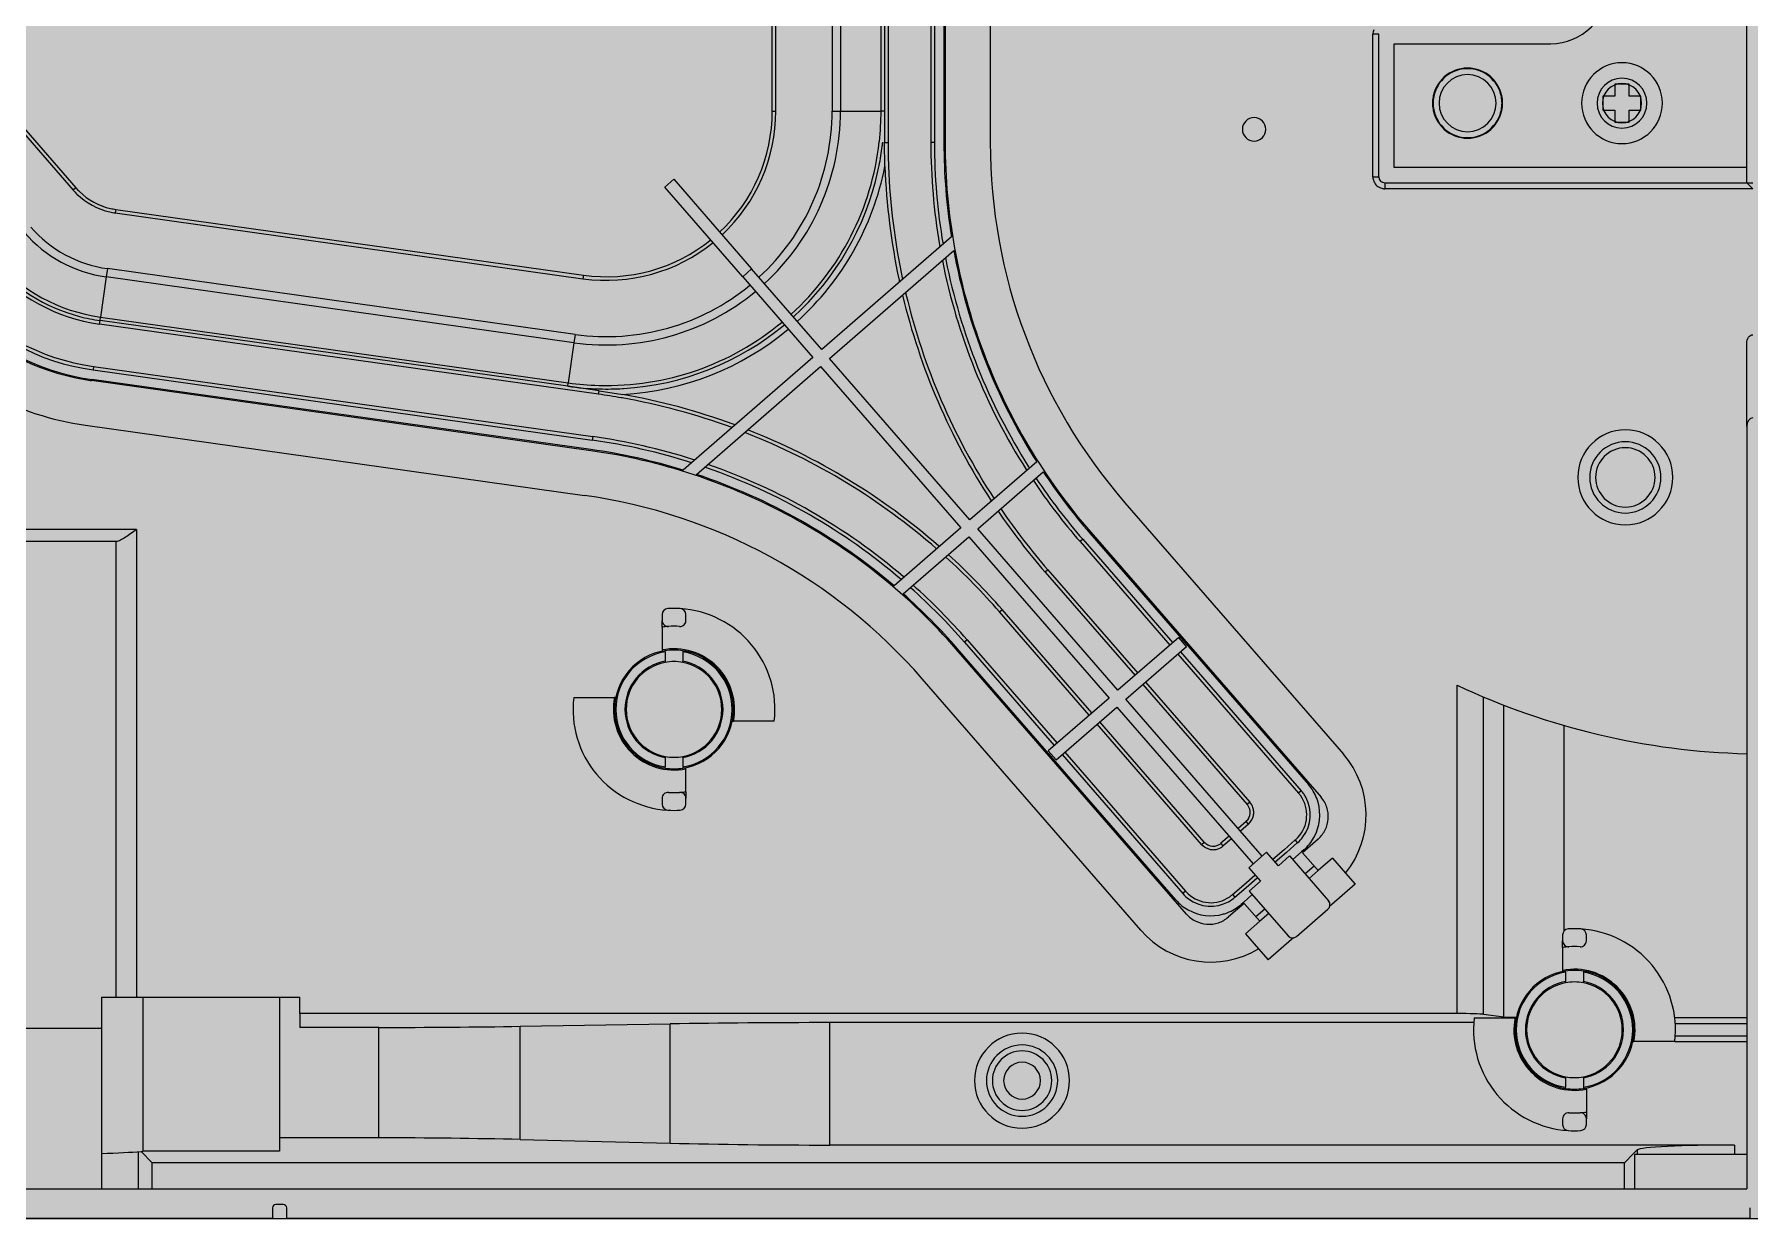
# Model space of a CAD drawing. Header units: millimetres. Extents: x -1070 to 42146, y 1440 to 12921.
# Drawn here: x 764.9 to 909.3, y 2771.6 to 2871.3 of the extents above; entities that cross this region are included whole.
import ezdxf

# ---------------------------------------------------------------- set-up
doc = ezdxf.new("R2010")
doc.units = ezdxf.units.MM
doc.layers.add('n', color=7, linetype='Continuous')

msp = doc.modelspace()

# ---------------------------------------------------------------- hatches: boundary and pattern name
at = {"lineweight": -3}
h = msp.add_hatch(color=256, dxfattribs=at)
h.dxf.hatch_style = 1
h.paths.add_polyline_path([(660.622, 3021.661), (660.622, 2771.641), (910.622, 2771.641), (910.622, 3021.661)])

# ---------------------------------------------------------------- linework, layer by layer
at = {"color": 1, "lineweight": -3}
msp.add_line((660.622, 2771.641), (1160.622, 2771.641), dxfattribs=at)
msp.add_lwpolyline([(660.622, 3521.435), (1160.422, 3521.435), (1160.422, 2771.638), (660.622, 2771.641)], close=True, dxfattribs=at)
at = {"layer": 'n', "color": 7, "linetype": 'Continuous', "lineweight": -3, "true_color": 0xffffff}
for p, q in [((826.995, 2864.878), (826.995, 2904.638)), ((827.295, 2864.878), (827.295, 2904.638)), ((832.031, 2904.638), (832.031, 2864.878)), ((832.738, 2904.638), (832.738, 2864.878)), ((836.152, 2864.878), (836.152, 2904.638)), ((836.445, 2904.638), (836.445, 2864.878)), ((836.745, 2904.638), (836.745, 2862.219)), ((840.345, 2904.638), (840.345, 2862.219)), ((840.645, 2904.638), (840.645, 2862.219)), ((841.445, 2904.638), (841.445, 2862.219)), ((841.545, 2904.638), (841.545, 2862.219)), ((845.345, 2904.638), (845.345, 2862.219)), ((745.158, 2884.671), (768.15, 2858.222)), ((745.385, 2884.868), (768.376, 2858.419)), ((909.022, 2860.138), (909.022, 2872.798)), ((877.553, 2859.338), (877.553, 2871.338)), ((878.053, 2871.338), (877.553, 2871.338)), ((878.053, 2859.338), (878.053, 2871.338)), ((879.353, 2860.138), (879.353, 2870.538)), ((879.353, 2870.538), (892.522, 2870.538)), ((897.922, 2867.141), (897.922, 2866.141)), ((899.122, 2867.141), (897.922, 2867.141)), ((899.122, 2866.141), (899.122, 2867.141)), ((826.995, 2864.878), (827.295, 2864.878)), ((832.031, 2864.878), (832.738, 2864.878)), ((832.738, 2864.878), (836.152, 2864.878)), ((836.445, 2864.878), (836.152, 2864.878)), ((836.445, 2864.878), (836.445, 2862.219)), ((896.922, 2866.141), (896.922, 2864.941)), ((897.922, 2866.141), (896.922, 2866.141)), ((896.922, 2864.941), (897.922, 2864.941)), ((897.922, 2864.941), (897.922, 2863.941)), ((900.122, 2866.141), (899.122, 2866.141)), ((899.122, 2864.941), (900.122, 2864.941)), ((899.122, 2863.941), (899.122, 2864.941)), ((900.122, 2864.941), (900.122, 2866.141)), ((897.922, 2863.941), (899.122, 2863.941)), ((836.482, 2860.197), (836.445, 2862.219)), ((836.445, 2862.219), (836.745, 2862.219)), ((840.645, 2862.219), (840.345, 2862.219)), ((818.702, 2859.133), (817.947, 2858.477)), ((818.702, 2859.133), (825.262, 2851.586)), ((877.553, 2859.338), (878.053, 2859.338)), ((909.022, 2860.138), (879.353, 2860.138)), ((909.022, 2858.838), (909.022, 2860.138)), ((768.376, 2858.419), (768.15, 2858.222)), ((824.508, 2850.93), (817.947, 2858.477)), ((878.553, 2858.838), (878.553, 2858.338)), ((878.553, 2858.838), (909.022, 2858.838)), ((909.522, 2858.338), (878.553, 2858.338)), ((909.022, 2858.838), (909.272, 2858.588)), ((909.022, 2858.838), (909.522, 2858.838)), ((909.272, 2858.588), (909.522, 2858.338)), ((771.731, 2856.598), (771.689, 2856.301)), ((771.689, 2856.301), (811.062, 2850.767)), ((771.731, 2856.598), (811.104, 2851.064)), ((842.078, 2854.279), (831.167, 2844.794)), ((831.823, 2844.039), (842.277, 2853.127)), ((770.931, 2850.911), (770.456, 2847.53)), ((771.03, 2851.611), (770.931, 2850.911)), ((810.305, 2845.377), (770.931, 2850.911)), ((810.403, 2846.077), (771.03, 2851.611)), ((811.104, 2851.064), (811.062, 2850.767)), ((825.262, 2851.586), (824.508, 2850.93)), ((824.508, 2850.93), (830.412, 2844.138)), ((831.167, 2844.794), (825.262, 2851.586)), ((770.415, 2847.24), (770.456, 2847.53)), ((770.456, 2847.53), (809.829, 2841.996)), ((770.374, 2846.942), (770.415, 2847.24)), ((812.38, 2841.039), (770.374, 2846.942)), ((809.789, 2841.706), (770.415, 2847.24)), ((810.403, 2846.077), (810.305, 2845.377)), ((810.305, 2845.377), (809.829, 2841.996)), ((909.022, 2838.334), (909.022, 2845.334)), ((769.873, 2843.378), (769.831, 2843.08)), ((769.873, 2843.378), (811.879, 2837.474)), ((830.412, 2844.138), (820.21, 2835.269)), ((820.614, 2834.295), (831.068, 2843.383)), ((831.068, 2843.383), (842.877, 2829.798)), ((843.632, 2830.454), (831.823, 2844.039)), ((811.712, 2836.286), (769.706, 2842.189)), ((811.726, 2836.385), (769.72, 2842.288)), ((769.831, 2843.08), (811.838, 2837.177)), ((809.789, 2841.706), (809.829, 2841.996)), ((812.422, 2841.336), (809.789, 2841.706)), ((812.38, 2841.039), (812.422, 2841.336)), ((812.422, 2841.336), (814.419, 2841.018)), ((769.177, 2838.426), (811.183, 2832.523)), ((811.879, 2837.474), (811.838, 2837.177)), ((909.022, 2838.334), (909.022, 2774.141)), ((820.21, 2835.269), (819.501, 2834.653)), ((849.261, 2835.348), (843.632, 2830.454)), ((844.288, 2829.7), (849.811, 2834.501)), ((856.678, 2831.909), (875.073, 2810.748)), ((773.489, 2829.641), (757.555, 2829.641)), ((773.489, 2829.641), (773.489, 2790.291)), ((842.877, 2829.798), (837.248, 2824.905)), ((838.01, 2824.242), (843.533, 2829.044)), ((843.533, 2829.044), (855.343, 2815.459)), ((856.097, 2816.115), (844.288, 2829.7)), ((853.131, 2828.826), (852.904, 2828.629)), ((853.131, 2828.826), (860.701, 2820.117)), ((853.734, 2829.35), (872.13, 2808.189)), ((853.81, 2829.416), (873.189, 2807.122)), ((771.756, 2828.641), (759.287, 2828.641)), ((771.766, 2790.291), (771.766, 2828.641)), ((852.904, 2828.629), (860.475, 2819.92)), ((850.187, 2826.267), (849.961, 2826.07)), ((849.961, 2826.07), (857.531, 2817.361)), ((850.187, 2826.267), (857.758, 2817.558)), ((846.112, 2822.724), (846.338, 2822.921)), ((853.909, 2814.212), (846.338, 2822.921)), ((817.725, 2822.494), (817.725, 2821.993)), ((817.725, 2821.438), (817.725, 2821.993)), ((819.725, 2821.993), (819.725, 2822.494)), ((853.682, 2814.015), (846.112, 2822.724)), ((817.725, 2821.438), (817.725, 2819.51)), ((843.395, 2820.362), (843.168, 2820.166)), ((843.168, 2820.166), (850.739, 2811.457)), ((843.395, 2820.362), (850.965, 2811.654)), ((861.209, 2820.559), (856.097, 2816.115)), ((861.865, 2819.804), (861.209, 2820.559)), ((817.725, 2819.51), (817.725, 2819.408)), ((817.975, 2819.352), (817.975, 2819.453)), ((817.975, 2819.352), (817.975, 2818.566)), ((817.975, 2818.566), (817.975, 2818.464)), ((819.475, 2819.453), (819.475, 2819.352)), ((819.475, 2819.352), (819.475, 2818.566)), ((819.475, 2818.464), (819.475, 2818.566)), ((819.725, 2819.408), (819.725, 2819.51)), ((861.869, 2797.282), (842.489, 2819.575)), ((860.96, 2798.479), (842.565, 2819.641)), ((856.753, 2815.36), (861.865, 2819.804)), ((861.131, 2819.165), (871.3, 2807.467)), ((861.357, 2819.362), (871.526, 2807.664)), ((858.017, 2795.921), (839.621, 2817.082)), ((858.187, 2816.607), (866.978, 2806.494)), ((858.414, 2816.803), (867.205, 2806.69)), ((884.645, 2788.903), (884.645, 2816.546)), ((810.284, 2815.509), (813.724, 2815.509)), ((813.827, 2815.509), (813.724, 2815.509)), ((823.726, 2815.509), (823.623, 2815.509)), ((855.343, 2815.459), (850.23, 2811.015)), ((850.886, 2810.26), (855.999, 2814.704)), ((855.999, 2814.704), (867.48, 2801.497)), ((868.234, 2802.153), (856.753, 2815.36)), ((886.867, 2788.843), (886.867, 2815.554)), ((888.582, 2788.619), (888.582, 2814.863)), ((813.724, 2813.509), (813.827, 2813.509)), ((823.623, 2813.509), (823.726, 2813.509)), ((827.166, 2813.509), (823.726, 2813.509)), ((863.129, 2803.148), (854.338, 2813.261)), ((863.356, 2803.344), (854.565, 2813.458)), ((893.655, 2795.865), (893.655, 2813.149)), ((817.975, 2810.555), (817.975, 2810.453)), ((817.975, 2810.453), (817.975, 2809.667)), ((819.475, 2810.453), (819.475, 2810.555)), ((819.475, 2810.453), (819.475, 2809.667)), ((850.23, 2811.015), (850.886, 2810.26)), ((851.395, 2810.702), (861.564, 2799.004)), ((851.621, 2810.899), (861.79, 2799.201)), ((817.725, 2809.611), (817.725, 2809.508)), ((817.975, 2809.566), (817.975, 2809.667)), ((819.475, 2809.667), (819.475, 2809.566)), ((819.725, 2809.508), (819.725, 2809.611)), ((819.725, 2807.581), (819.725, 2809.508)), ((817.725, 2807.026), (817.725, 2806.525)), ((819.725, 2807.581), (819.725, 2807.026)), ((819.725, 2806.525), (819.725, 2807.026)), ((871.526, 2807.664), (871.3, 2807.467)), ((867.205, 2806.69), (866.978, 2806.494)), ((866.88, 2805.083), (866.201, 2804.492)), ((867.077, 2804.856), (866.397, 2804.266)), ((867.077, 2804.856), (866.88, 2805.083)), ((863.129, 2803.148), (863.356, 2803.344)), ((865.446, 2803.836), (864.767, 2803.246)), ((864.963, 2803.019), (864.767, 2803.246)), ((865.643, 2803.61), (864.963, 2803.019)), ((870.08, 2802.697), (869.137, 2801.877)), ((871.023, 2803.517), (870.08, 2802.697)), ((871.22, 2803.291), (870.277, 2802.471)), ((871.22, 2803.291), (871.023, 2803.517)), ((871.745, 2802.687), (871.556, 2802.523)), ((872.943, 2803.596), (871.622, 2802.447)), ((868.612, 2802.481), (867.102, 2801.169)), ((869.596, 2801.349), (868.612, 2802.481)), ((870.277, 2802.471), (869.333, 2801.651)), ((869.596, 2801.349), (870.539, 2802.169)), ((870.539, 2802.169), (873.819, 2798.395)), ((871.556, 2802.523), (870.802, 2801.867)), ((872.934, 2800.938), (871.622, 2802.447)), ((872.606, 2801.315), (871.851, 2800.659)), ((874.142, 2801.988), (872.934, 2800.938)), ((874.142, 2801.988), (875.245, 2800.718)), ((866.684, 2799.745), (867.627, 2800.565)), ((866.881, 2799.518), (867.824, 2800.338)), ((867.102, 2801.169), (868.086, 2800.037)), ((867.143, 2799.216), (868.086, 2800.037)), ((872.934, 2800.938), (872.179, 2800.282)), ((876.054, 2799.788), (874.092, 2798.082)), ((875.245, 2800.718), (876.054, 2799.788)), ((861.79, 2799.201), (861.564, 2799.004)), ((865.74, 2798.925), (866.684, 2799.745)), ((865.74, 2798.925), (865.937, 2798.698)), ((865.937, 2798.698), (866.881, 2799.518)), ((867.405, 2798.915), (866.651, 2798.259)), ((867.143, 2799.216), (870.423, 2795.443)), ((866.716, 2798.183), (865.396, 2797.035)), ((866.651, 2798.259), (866.462, 2798.095)), ((866.716, 2798.183), (868.028, 2796.674)), ((868.455, 2797.707), (867.7, 2797.051)), ((868.783, 2797.33), (868.028, 2796.674)), ((871.129, 2795.394), (873.77, 2797.69)), ((874.092, 2798.082), (873.923, 2797.935)), ((868.028, 2796.674), (866.821, 2795.624)), ((866.821, 2795.624), (867.925, 2794.354)), ((893.522, 2795.525), (893.522, 2795.024)), ((895.522, 2795.024), (895.522, 2795.525)), ((867.925, 2794.354), (868.733, 2793.424)), ((870.696, 2795.13), (868.733, 2793.424)), ((870.864, 2795.276), (870.696, 2795.13)), ((893.522, 2794.469), (893.522, 2795.024)), ((893.522, 2794.469), (893.522, 2792.542)), ((893.522, 2792.542), (893.522, 2792.439)), ((893.772, 2792.383), (893.772, 2792.484)), ((893.772, 2792.383), (893.772, 2791.597)), ((893.772, 2791.597), (893.772, 2791.495)), ((895.272, 2792.484), (895.272, 2792.383)), ((895.272, 2792.383), (895.272, 2791.597)), ((895.272, 2791.495), (895.272, 2791.597)), ((895.522, 2792.439), (895.522, 2792.542)), ((770.522, 2790.291), (770.522, 2787.641)), ((770.522, 2790.291), (771.766, 2790.291)), ((771.766, 2790.291), (773.489, 2790.291)), ((773.489, 2790.291), (787.222, 2790.291)), ((774.008, 2790.291), (774.008, 2777.313)), ((785.522, 2790.291), (785.522, 2777.313)), ((787.222, 2788.903), (787.222, 2790.291)), ((787.222, 2788.903), (787.222, 2787.74)), ((884.645, 2788.903), (787.222, 2788.903)), ((886.081, 2788.541), (889.521, 2788.541)), ((886.867, 2788.843), (888.582, 2788.619)), ((888.582, 2788.619), (889.522, 2788.594)), ((889.624, 2788.541), (889.521, 2788.541)), ((889.522, 2788.594), (889.634, 2788.591)), ((899.523, 2788.541), (899.42, 2788.541)), ((909.022, 2788.541), (902.963, 2788.541)), ((767.845, 2787.641), (763.198, 2787.641)), ((770.522, 2787.641), (767.845, 2787.641)), ((770.522, 2787.641), (770.522, 2774.141)), ((793.871, 2787.74), (787.222, 2787.74)), ((793.871, 2778.44), (793.871, 2787.74)), ((805.789, 2787.832), (818.395, 2788.037)), ((805.789, 2778.301), (805.789, 2787.832)), ((818.395, 2777.993), (818.395, 2788.037)), ((831.834, 2777.837), (831.834, 2788.141)), ((886.043, 2788.141), (831.834, 2788.141)), ((909.022, 2788.041), (903.007, 2788.041)), ((903.007, 2787.041), (909.022, 2787.041)), ((889.521, 2786.541), (889.624, 2786.541)), ((899.42, 2786.541), (899.523, 2786.541)), ((902.963, 2786.541), (899.523, 2786.541)), ((902.963, 2786.541), (909.022, 2786.541)), ((893.522, 2782.642), (893.522, 2782.54)), ((893.772, 2783.586), (893.772, 2783.484)), ((893.772, 2783.484), (893.772, 2782.698)), ((893.772, 2782.597), (893.772, 2782.698)), ((895.272, 2783.484), (895.272, 2783.586)), ((895.272, 2783.484), (895.272, 2782.698)), ((895.272, 2782.698), (895.272, 2782.597)), ((895.522, 2782.54), (895.522, 2782.642)), ((895.522, 2782.54), (895.522, 2780.613)), ((893.522, 2780.057), (893.522, 2779.556)), ((895.522, 2780.613), (895.522, 2780.057)), ((895.522, 2779.556), (895.522, 2780.057)), ((793.871, 2778.44), (785.522, 2778.44)), ((805.789, 2778.301), (818.395, 2777.993)), ((773.61, 2777.281), (773.61, 2774.141)), ((774.813, 2776.349), (773.862, 2777.301)), ((785.522, 2777.313), (774.008, 2777.313)), ((908, 2777.837), (831.834, 2777.837)), ((899.493, 2777.112), (898.73, 2776.349)), ((899.811, 2777.43), (899.493, 2777.112)), ((909.022, 2777.041), (899.565, 2777.041)), ((899.565, 2777.041), (899.565, 2774.141)), ((899.811, 2777.43), (899.811, 2777.041)), ((908, 2777.837), (908, 2777.041)), ((774.813, 2774.141), (774.813, 2776.349)), ((898.73, 2776.349), (774.813, 2776.349)), ((898.73, 2774.141), (898.73, 2776.349)), ((739.169, 2774.141), (909.022, 2774.141)), ((784.922, 2772.541), (784.922, 2771.641)), ((785.822, 2772.841), (785.222, 2772.841)), ((786.122, 2771.641), (786.122, 2772.541)), ((909.272, 2772.541), (909.272, 2771.641)), ((784.922, 2771.641), (661.822, 2771.641)), ((784.922, 2771.641), (786.122, 2771.641)), ((909.272, 2771.641), (786.122, 2771.641)), ((909.272, 2771.641), (911.772, 2771.641))]:
    msp.add_line(p, q, dxfattribs=at)
for centre, radius, start, end in [((892.522, 2875.338), 4.8, 270, 0), ((878.553, 2871.338), 1, 157.50064, 180), ((885.522, 2865.541), 2.95, 6.81383, 173.18617), ((885.522, 2865.541), 2.9, 10.90878, 169.09123), ((885.522, 2865.541), 2.4, 0, 180), ((898.522, 2865.541), 3.4, 90, 270), ((898.522, 2865.541), 3.4, 270, 90), ((898.522, 2865.541), 2.1, 0, 180), ((898.522, 2865.541), 1.65, 0, 180), ((813.045, 2864.878), 13.95, 313.05405, 0), ((813.045, 2864.878), 14.25, 313.01079, 0), ((813.045, 2864.878), 18.986, 312.50909, 0), ((813.045, 2864.878), 19.693, 312.45489, 0), ((813.045, 2864.878), 23.107, 353.63222, 0), ((885.522, 2865.541), 2.95, 173.18617, 180), ((885.522, 2865.541), 2.95, 180, 186.81383), ((885.522, 2865.541), 2.95, 186.81383, 353.18617), ((885.522, 2865.541), 2.9, 169.09123, 180), ((885.522, 2865.541), 2.9, 180, 190.90878), ((885.522, 2865.541), 2.9, 190.90878, 349.09123), ((885.522, 2865.541), 2.4, 180, 0), ((885.522, 2865.541), 2.9, 0, 10.90878), ((885.522, 2865.541), 2.9, 349.09123, 0), ((885.522, 2865.541), 2.95, 0, 6.81383), ((885.522, 2865.541), 2.95, 353.18617, 0), ((898.522, 2865.541), 2.1, 180, 0), ((898.522, 2865.541), 1.65, 180, 0), ((867.553, 2863.338), 0.984, 0, 180), ((867.553, 2863.338), 0.984, 180, 0), ((813.045, 2864.878), 23.107, 312.23988, 353.54462), ((813.045, 2864.878), 23.4, 348.70787, 352.71823), ((813.045, 2864.878), 23.107, 353.54462, 353.63222), ((813.045, 2864.878), 23.4, 352.71823, 353.52023), ((813.045, 2864.878), 23.4, 353.52023, 353.5978), ((891.545, 2862.219), 54.8, 180, 182.02285), ((891.545, 2862.219), 51.2, 180, 189.67345), ((891.545, 2862.219), 50.9, 180, 189.67722), ((891.545, 2862.219), 50.1, 180, 189.11879), ((891.545, 2862.219), 50, 180, 190.25), ((891.545, 2862.219), 50, 180, 190.25), ((891.545, 2862.219), 46.2, 180, 221), ((813.045, 2864.878), 23.4, 312.22436, 347.52512), ((813.045, 2864.878), 23.9, 312.19874, 348.72459), ((813.045, 2864.878), 23.4, 347.52512, 348.70787), ((891.545, 2862.219), 55.1, 182.09386, 192.12376), ((891.545, 2862.219), 54.8, 182.02285, 182.0977), ((891.545, 2862.219), 54.8, 182.0977, 192.12754), ((878.553, 2859.338), 1, 180, 202.49962), ((878.553, 2859.338), 0.5, 180.00005, 270), ((772.489, 2861.995), 5.75, 221, 225.60306), ((772.489, 2861.995), 5.45, 221, 225.58705), ((772.489, 2861.995), 5.75, 225.60306, 257.39694), ((772.489, 2861.995), 5.45, 225.58705, 257.41209), ((878.553, 2859.338), 1, 202.49962, 254.99963), ((878.553, 2859.338), 1, 254.99963, 262.49977), ((878.553, 2859.338), 1, 262.49977, 270), ((772.489, 2861.995), 5.75, 257.39694, 262), ((772.489, 2861.995), 5.45, 257.41209, 262), ((772.489, 2861.995), 10.486, 221, 262), ((772.489, 2861.995), 11.193, 221, 262), ((813.045, 2864.878), 14.25, 262, 308.98921), ((813.045, 2864.878), 13.95, 262, 308.94595), ((891.545, 2862.219), 51.2, 189.67345, 189.8813), ((891.545, 2862.219), 50, 190.25, 200.5), ((772.489, 2861.995), 15.2, 221, 262), ((772.489, 2861.995), 14.9, 221, 255.16667), ((772.489, 2861.995), 14.607, 221, 262), ((891.545, 2862.219), 51.2, 191.17969, 212.56441), ((891.545, 2862.219), 50.9, 190.98595, 191.17406), ((891.545, 2862.219), 50.9, 191.17406, 212.41847), ((891.545, 2862.219), 50.1, 190.456, 212.43575), ((891.545, 2862.219), 55.1, 192.12376, 192.29941), ((772.489, 2861.995), 19.9, 221, 262), ((772.489, 2861.995), 19.1, 221, 262), ((772.489, 2861.995), 18.8, 221, 262), ((813.045, 2864.878), 19.693, 262, 309.54511), ((813.045, 2864.878), 18.986, 262, 309.49091), ((891.545, 2862.219), 55.1, 193.47835, 213.1692), ((891.545, 2862.219), 54.8, 193.3148, 193.47342), ((891.545, 2862.219), 54.8, 193.47342, 213.1751), ((772.489, 2861.995), 20, 223.79217, 260.40492), ((772.489, 2861.995), 14.9, 255.16667, 262), ((772.489, 2861.995), 23.8, 221, 262), ((813.045, 2864.878), 23.107, 268.45538, 309.76012), ((813.045, 2864.878), 23.9, 273.29629, 309.80126), ((813.045, 2864.878), 23.4, 273.46854, 309.77564), ((891.545, 2862.219), 50, 200.5, 210.75), ((772.489, 2861.995), 20, 260.40492, 262), ((813.045, 2864.878), 23.4, 262, 268.41734), ((813.045, 2864.878), 23.107, 262, 268.36775), ((813.045, 2864.878), 23.107, 268.36775, 268.45538), ((804.754, 2786.772), 54.8, 79.97711, 82), ((813.045, 2864.878), 23.4, 268.41734, 268.48835), ((813.045, 2864.878), 23.4, 268.48835, 268.5961), ((813.045, 2864.878), 23.4, 268.5961, 273.31535), ((804.754, 2786.772), 54.8, 79.9023, 79.97711), ((804.754, 2786.772), 54.8, 69.87246, 79.9023), ((813.045, 2864.878), 23.4, 273.31535, 273.46854), ((804.754, 2786.772), 55.1, 69.87626, 79.89668), ((804.754, 2786.772), 51.2, 72.32655, 82), ((804.754, 2786.772), 55.1, 69.70059, 69.87626), ((804.754, 2786.772), 54.8, 68.52658, 68.6852), ((804.754, 2786.772), 54.8, 48.8249, 68.52658), ((804.754, 2786.772), 55.1, 48.8308, 68.52165), ((898.803, 2834.041), 4, 0, 180), ((804.754, 2786.772), 50, 71.75, 82), ((804.754, 2786.772), 50.1, 72.88121, 82), ((804.754, 2786.772), 50.9, 72.32278, 82), ((891.545, 2862.219), 50, 210.75, 221), ((898.803, 2834.041), 3, 0, 180), ((898.803, 2834.041), 2.5, 0, 180), ((804.754, 2786.772), 51.2, 72.1187, 72.32655), ((804.754, 2786.772), 50.9, 70.82594, 71.01405), ((804.754, 2786.772), 50.9, 49.42866, 70.82594), ((804.754, 2786.772), 51.2, 49.43559, 70.82031), ((891.545, 2862.219), 51.2, 212.56441, 212.62108), ((891.545, 2862.219), 50.9, 212.41847, 212.57134), ((891.545, 2862.219), 50.1, 213.5906, 221), ((804.754, 2786.772), 50, 61.5, 71.75), ((804.754, 2786.772), 50.1, 49.56425, 71.544), ((891.545, 2862.219), 51.2, 213.75065, 221), ((891.545, 2862.219), 50.9, 213.74737, 221), ((898.803, 2834.041), 4, 180, 0), ((898.803, 2834.041), 3, 180, 0), ((898.803, 2834.041), 2.5, 180, 0), ((804.754, 2786.772), 46.2, 41, 82), ((891.545, 2862.219), 55.1, 213.1692, 213.21796), ((804.754, 2786.772), 50, 51.25, 61.5), ((891.545, 2862.219), 55.1, 214.26623, 221), ((891.545, 2862.219), 54.8, 214.26337, 221), ((771.756, 2828.99), 0.349, 269.99775, 271.57254), ((804.754, 2786.772), 55.1, 48.78204, 48.8308), ((804.754, 2786.772), 54.8, 41, 47.73663), ((804.754, 2786.772), 55.1, 41, 47.73377), ((804.754, 2786.772), 50, 41, 51.25), ((804.754, 2786.772), 51.2, 49.37892, 49.43559), ((804.754, 2786.772), 50.9, 41, 48.25263), ((804.754, 2786.772), 51.2, 41, 48.24935), ((818.225, 2822.494), 0.5, 93.58332, 180), ((818.725, 2814.509), 8.5, 86.41668, 93.58332), ((819.225, 2822.494), 0.5, 0, 86.41668), ((818.725, 2814.509), 8.5, 353.24367, 86.41668), ((804.754, 2786.772), 50.1, 41, 48.4094), ((818.225, 2821.993), 0.5, 180, 273.82255), ((818.725, 2814.509), 7, 93.82255, 98.21321), ((818.725, 2814.509), 7, 86.17745, 93.82255), ((819.225, 2821.993), 0.5, 266.17745, 0), ((818.725, 2814.509), 5, 98.62693, 180), ((818.725, 2814.509), 4.9, 98.80437, 261.19563), ((818.725, 2814.509), 4.125, 100.47568, 259.52432), ((818.725, 2814.509), 5.1, 348.69227, 101.30773), ((818.725, 2814.509), 5, 81.37307, 98.62693), ((818.725, 2814.509), 5, 0, 81.37307), ((818.725, 2814.509), 4.9, 278.80437, 81.19563), ((818.725, 2814.509), 4.125, 280.47568, 79.52432), ((818.725, 2814.509), 4.025, 100.739, 180), ((818.725, 2814.509), 4.025, 79.261, 100.739), ((818.725, 2814.509), 4.025, 0, 79.261), ((910.522, 2871.541), 60.779, 244.80178, 268.58581), ((818.725, 2814.509), 8.5, 173.24367, 266.41668), ((818.725, 2814.509), 5.1, 168.69227, 281.30773), ((818.725, 2814.509), 5, 180, 261.37307), ((818.725, 2814.509), 4.025, 180, 259.261), ((818.725, 2814.509), 4.025, 280.739, 0), ((818.725, 2814.509), 5, 278.62693, 0), ((818.725, 2814.509), 4.025, 259.261, 280.739), ((869.186, 2805.63), 7.8, 320.96677, 41), ((818.725, 2814.509), 5, 261.37307, 278.62693), ((818.225, 2807.026), 0.5, 86.17745, 180), ((818.725, 2814.509), 7, 266.17745, 273.82255), ((818.725, 2814.509), 7, 273.82255, 278.21321), ((819.225, 2807.026), 0.5, 0, 93.82255), ((869.186, 2805.63), 2.8, 317.0428, 34.95761), ((869.186, 2805.63), 2.8, 34.95761, 41), ((869.186, 2805.63), 3.1, 34.89228, 41), ((869.186, 2805.63), 3.1, 323.08702, 28.91298), ((869.186, 2805.63), 3.1, 28.91298, 34.89228), ((869.186, 2805.63), 3.9, 21.01277, 41), ((869.186, 2805.63), 3.9, 15.98723, 21.01277), ((871.302, 2805.482), 2.5, 18.50006, 41), ((818.225, 2806.525), 0.5, 180, 266.41668), ((818.725, 2814.509), 8.5, 266.41668, 273.58332), ((819.225, 2806.525), 0.5, 273.58332, 0), ((866.224, 2805.837), 1, 33.29166, 41), ((866.224, 2805.837), 1, 18.5, 33.29166), ((866.224, 2805.837), 1.3, 311, 348.49811), ((866.224, 2805.837), 1, 333.5, 18.5), ((866.224, 2805.837), 1.3, 18.68507, 41), ((866.224, 2805.837), 1.3, 3.53964, 18.68507), ((866.224, 2805.837), 1.3, 348.49811, 3.53964), ((869.186, 2805.63), 3.9, 330.98723, 15.98723), ((871.302, 2805.482), 2.5, 356.00012, 18.50006), ((866.224, 2805.837), 1, 311, 333.5), ((871.302, 2805.482), 2.5, 311, 333.50007), ((871.302, 2805.482), 2.5, 333.50007, 356.00012), ((864.111, 2804.001), 1.3, 221, 258.49811), ((864.111, 2804.001), 1, 221, 243.5), ((864.111, 2804.001), 1, 243.5, 288.5), ((864.111, 2804.001), 1.3, 258.49811, 273.53964), ((864.111, 2804.001), 1.3, 273.53964, 303.38953), ((864.111, 2804.001), 1, 288.5, 303.29166), ((864.111, 2804.001), 1, 303.29166, 311), ((864.111, 2804.001), 1.3, 303.38953, 311), ((869.186, 2805.63), 2.8, 311, 317.0428), ((869.186, 2805.63), 3.1, 311, 323.08702), ((869.186, 2805.63), 3.9, 311, 330.98723), ((863.903, 2801.038), 3.9, 221, 240.98723), ((863.903, 2801.038), 3.1, 221, 233.08702), ((863.903, 2801.038), 2.8, 221, 227.00142), ((863.903, 2801.038), 2.8, 227.00142, 304.99881), ((863.903, 2801.038), 3.1, 233.08702, 298.91298), ((863.903, 2801.038), 3.1, 298.91298, 311), ((863.903, 2801.038), 2.8, 304.99881, 311), ((873.442, 2798.067), 0.5, 311, 41), ((863.755, 2798.922), 2.5, 221, 243.50007), ((863.903, 2801.038), 3.9, 240.98723, 285.98723), ((863.755, 2798.922), 2.5, 288.50006, 311), ((863.903, 2801.038), 3.9, 285.98723, 291.01277), ((863.903, 2801.038), 3.9, 291.01277, 311), ((863.903, 2801.038), 7.8, 221, 301.03323), ((863.755, 2798.922), 2.5, 243.50007, 266.00012), ((863.755, 2798.922), 2.5, 266.00012, 288.50006), ((894.022, 2795.525), 0.5, 93.58332, 180), ((894.522, 2787.541), 8.5, 86.41668, 93.58332), ((895.022, 2795.525), 0.5, 0, 86.41668), ((894.522, 2787.541), 8.5, 353.24367, 86.41668), ((870.801, 2795.771), 0.5, 221, 311), ((894.022, 2795.024), 0.5, 180, 273.82255), ((894.522, 2787.541), 7, 93.82255, 98.21321), ((894.522, 2787.541), 7, 86.17745, 93.82255), ((895.022, 2795.024), 0.5, 266.17745, 0), ((894.522, 2787.541), 5.1, 348.69227, 101.30773), ((894.522, 2787.541), 5, 98.62693, 180), ((894.522, 2787.541), 4.9, 98.80437, 261.19563), ((894.522, 2787.541), 4.125, 100.47568, 259.52432), ((894.522, 2787.541), 4.025, 100.739, 180), ((894.522, 2787.541), 5, 81.37307, 98.62693), ((894.522, 2787.541), 4.025, 79.261, 100.739), ((894.522, 2787.541), 5, 0, 81.37307), ((894.522, 2787.541), 4.9, 278.80437, 81.19563), ((894.522, 2787.541), 4.125, 280.47568, 79.52432), ((894.522, 2787.541), 4.025, 0, 79.261), ((894.522, 2787.541), 8.5, 173.24367, 266.41668), ((894.522, 2787.541), 5.1, 168.69227, 281.30773), ((848.022, 2783.259), 4, 0, 180), ((894.522, 2787.541), 5, 180, 261.37307), ((894.522, 2787.541), 4.025, 180, 259.261), ((894.522, 2787.541), 4.025, 280.739, 0), ((894.522, 2787.541), 5, 278.62693, 0), ((848.022, 2783.259), 3, 0, 180), ((848.022, 2783.259), 2.5, 0, 180), ((848.022, 2783.259), 1.55, 0, 180), ((848.022, 2783.259), 4, 180, 0), ((848.022, 2783.259), 3, 180, 0), ((848.022, 2783.259), 2.5, 180, 0), ((848.022, 2783.259), 1.55, 180, 0), ((894.522, 2787.541), 4.025, 259.261, 280.739), ((894.522, 2787.541), 5, 261.37307, 278.62693), ((894.022, 2780.057), 0.5, 86.17745, 180), ((894.522, 2787.541), 7, 266.17745, 273.82255), ((894.522, 2787.541), 7, 273.82255, 278.21321), ((895.022, 2780.057), 0.5, 0, 93.82255), ((894.022, 2779.556), 0.5, 180, 266.41668), ((894.522, 2787.541), 8.5, 266.41668, 273.58332), ((895.022, 2779.556), 0.5, 273.58332, 0), ((785.222, 2772.541), 0.3, 90, 180), ((785.822, 2772.541), 0.3, 0, 90)]:
    msp.add_arc(centre, radius, start, end, dxfattribs=at)
for centre, major_axis, ratio, start_param, end_param in [((909.522, 2838.334), (0, 0.707), 0.7071068, 0, 1.5707963), ((884.645, 2788.822), (2.3, 0), 0.0349208, 0.2617994, 1.5707963), ((793.871, 2788.724), (28.2, 0), 0.0349208, -1.5707963, -1.134464), ((831.834, 2787.031), (31.8, 0), 0.0349208, 1.5707963, 2.0071286), ((793.871, 2776.962), (28.2, 0), 0.0524078, 1.134464, 1.5707963), ((765.522, 2777.575), (9.85, 0), 0.0524078, -1.0383829, -0.5610106), ((765.522, 2777.575), (9.85, 0), 0.0524078, -0.5610106, -0.5324135), ((831.834, 2779.504), (31.8, 0), 0.0524078, -2.0071286, -1.5707963), ((908, 2777.408), (8.2, 0), 0.0524078, 1.5707963, 3.0892328)]:
    msp.add_ellipse(centre, major_axis=major_axis, ratio=ratio, start_param=start_param, end_param=end_param, dxfattribs=at)
msp.add_open_spline([(909.022, 2845.334), (909.022, 2845.519), (909.13, 2845.888), (909.391, 2846.041), (909.522, 2846.041)], degree=3, dxfattribs=at)
msp.add_open_spline([(773.489, 2829.641), (773.331, 2829.529), (773.021, 2829.31), (772.571, 2829.006), (772.211, 2828.789), (771.945, 2828.673), (771.822, 2828.642), (771.766, 2828.641)], degree=3, knots=[0, 0, 0, 0, 0.2893549, 0.5664068, 0.8131065, 0.9161927, 1, 1, 1, 1], dxfattribs=at)

doc.saveas('drawing.dxf')
